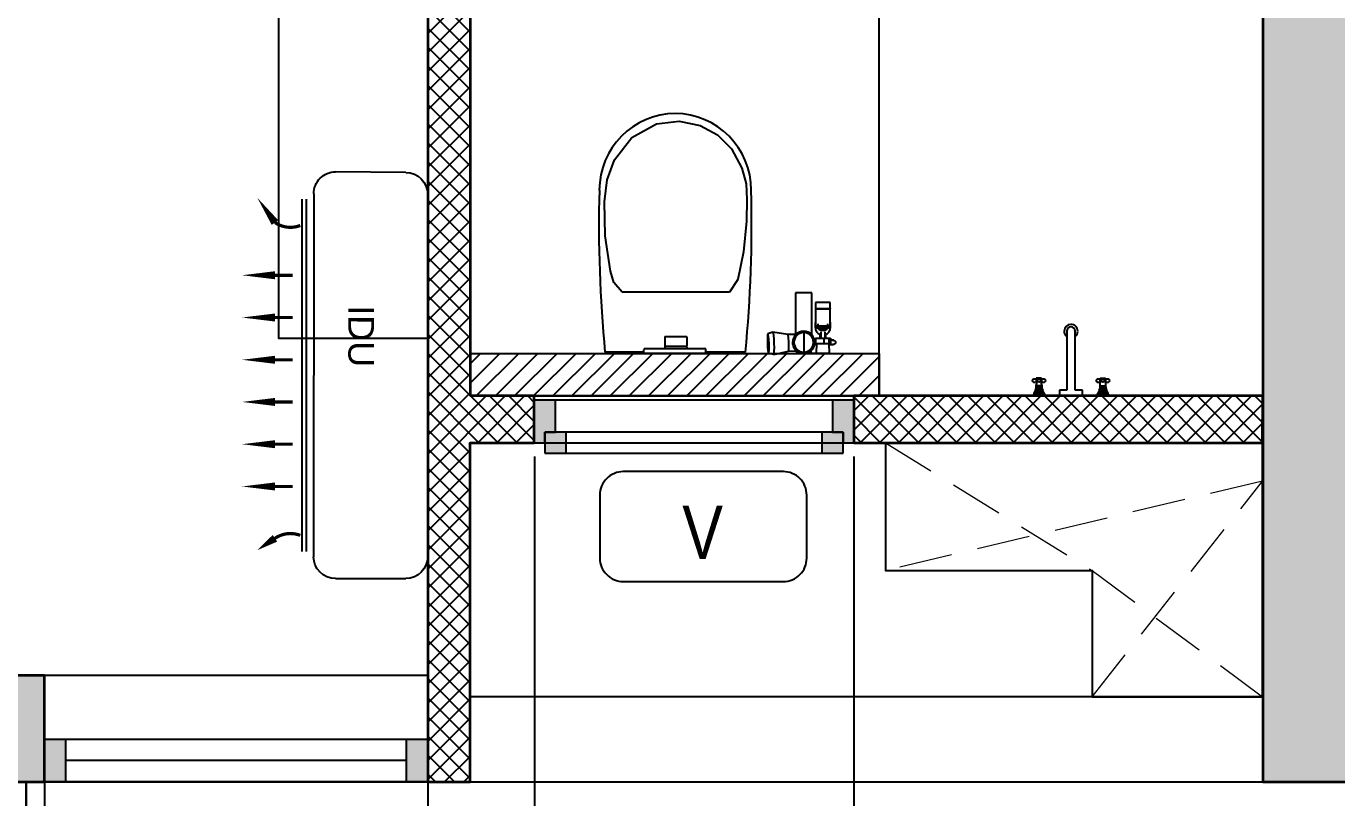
# Model space of a CAD drawing. Header units: millimetres. Extents: x 94643 to 134206, y 115494 to 180803.
# Drawn here: x 120010 to 123086, y 144501 to 146311 of the extents above; entities that cross this region are included whole.
import ezdxf
from ezdxf.enums import TextEntityAlignment as Align

# ---------------------------------------------------------------- set-up
doc = ezdxf.new("R2010")
doc.units = ezdxf.units.MM
doc.linetypes.add('( Hidden )', pattern=[0.375, 0.25, -0.125])
for name, color, linetype in [('A-AC', 252, 'Continuous'), ('A-Dimensions', 4, 'Continuous'), ('A-Elevation 10', 8, 'Continuous'), ('A-Furniture', 8, 'Continuous'), ('A-Hatch', 252, 'Continuous'), ('A-Ledge Wall', 8, 'Continuous'), ('A-Room Boundary', 44, 'Continuous'), ('A-Shaft Line', 253, 'Continuous'), ('A-Shaft Wall', 253, 'Continuous'), ('A-Shower', 253, 'Continuous'), ('A-Shower Glass', 253, 'Continuous'), ('A-Text Main', 44, 'Continuous'), ('A-Ventilator', 4, 'Continuous'), ('A-WC', 253, 'Continuous'), ('A-Window', 4, 'Continuous')]:
    doc.layers.add(name, color=color, linetype=linetype)
doc.layers.add('A-Wall', color=240, linetype='Continuous', lineweight=35)
doc.styles.add('2024-08-29_TOWER-A$0$simplex-0.8', font='simplex.shx', dxfattribs={"width": 0.8})
doc.styles.add('3BHK  WEST_UN-2$0$AMISH', font='arial.ttf')
doc.styles.add('ARIAL', font='ARIALN.TTF')
doc.styles.add('S', font='arial.ttf', dxfattribs={"height": 150})
doc.dimstyles.new('DIMSMALL', dxfattribs={"dimtxt": 150, "dimasz": 250, "dimexe": 100, "dimexo": 100, "dimgap": 25, "dimtad": 1, "dimdec": 0, "dimzin": 0, "dimdsep": 46, "dimtxsty": 'S', "dimcen": 0, "dimdle": 100, "dimclrd": 8, "dimclre": 8, "dimclrt": 256, "dimazin": 0, "dimtfac": 1, "dimtdec": 0, "dimtix": 1, "dimtmove": 0, "dimatfit": 3, "dimldrblk": '12_DatumFilled', "dimfxl": 1, "dimtolj": 1, "dimtzin": 0, "dimlwd": -1, "dimlwe": -1, "dimarcsym": 1})

# ---------------------------------------------------------------- blocks, each defined once
blk = doc.blocks.new('Core & corridor')
at = {"layer": 'A-Elevation 10'}
for points in [[(16744.6, 21614.5), (19394.6, 21614.5), (19394.6, 20994.6), (16744.6, 20994.6)], [(22644.6, 21614.5), (22644.6, 19624.8), (19394.6, 19624.8), (19394.6, 21614.5)]]:
    blk.add_lwpolyline(points, close=True, dxfattribs=at)
blk = doc.blocks.new('*D204')
at = {"layer": 'A-Dimensions', "color": 8, "transparency": 16777216}
for p, q in [((121202.9, 145301.8), (121202.9, 144141.9)), ((121952.9, 145301.8), (121952.9, 144141.9)), ((120952.9, 144241.9), (120702.9, 144241.9)), ((121952.9, 144241.9), (121202.9, 144241.9)), ((122202.9, 144241.9), (122452.9, 144241.9))]:
    blk.add_line(p, q, dxfattribs=at)
for points in [[(120952.9, 144283.6), (120952.9, 144200.3), (121202.9, 144241.9)], [(122202.9, 144283.6), (122202.9, 144200.3), (121952.9, 144241.9)]]:
    blk.add_solid(points, dxfattribs=at)
at = {"layer": 'Defpoints', "color": 0, "transparency": 16777216}
for p in [(121202.9, 145401.8), (121952.9, 145401.8), (121202.9, 144241.9)]:
    blk.add_point(p, dxfattribs=at)
at = {"layer": 'A-Dimensions', "lineweight": 30, "transparency": 16777216, "char_height": 150, "attachment_point": 5, "style": 'S'}
for s, insert in [('\\A1;750', (121577.9, 144343.5)), ('\\A1;[2\'-5 1/2"]', (121577.9, 144119.8))]:
    blk.add_mtext(s, dxfattribs=dict(at, insert=insert))
blk = doc.blocks.new('12_DatumFilled')
at = {"color": 8, "linetype": 'ByBlock'}
blk.add_solid([(0, 0.577), (-1, 0), (0, -0.577)], dxfattribs=at)
blk = doc.blocks.new('*D205')
at = {"layer": 'A-Dimensions', "color": 8, "transparency": 16777216}
for p, q in [((120052.9, 144636), (120052.9, 143885.2)), ((120952.9, 144636), (120952.9, 143885.2)), ((119802.9, 143985.2), (119552.9, 143985.2)), ((120952.9, 143985.2), (120052.9, 143985.2)), ((121202.9, 143985.2), (121452.9, 143985.2))]:
    blk.add_line(p, q, dxfattribs=at)
for points in [[(119802.9, 144026.9), (119802.9, 143943.6), (120052.9, 143985.2)], [(121202.9, 144026.9), (121202.9, 143943.6), (120952.9, 143985.2)]]:
    blk.add_solid(points, dxfattribs=at)
at = {"layer": 'Defpoints', "color": 0, "transparency": 16777216}
for p in [(120052.9, 144736), (120952.9, 144736), (120052.9, 143985.2)]:
    blk.add_point(p, dxfattribs=at)
at = {"layer": 'A-Dimensions', "lineweight": 30, "transparency": 16777216, "char_height": 150, "attachment_point": 5, "style": 'S'}
for s, insert in [('\\A1;900', (120502.9, 144086.8)), ('\\A1;[2\'-11 1/2"]', (120502.9, 143863.1))]:
    blk.add_mtext(s, dxfattribs=dict(at, insert=insert))
blk = doc.blocks.new('A$C7abcf875')
at = {"layer": 'A-Window', "linetype": 'Continuous'}
for points in [[(-900, -150), (-900, -250), (-850, -250), (-850, -150)], [(0, -250), (0, -150), (-50, -150), (-50, -250)]]:
    blk.add_hatch(color=256, dxfattribs=at).paths.add_polyline_path(points)
for p, q in [((0, 0), (-900, 0)), ((0, -150), (0, 0)), ((0, -150), (0, 0)), ((-900, -150), (-900, 0)), ((-900, -150), (-900, 0)), ((-900, -250), (-900, -150)), ((-900, -150), (-850, -150)), ((-900, -250), (-900, -150)), ((-900, -250), (-900, -150)), ((-850, -150), (-850, -250)), ((-850, -150), (-50, -150)), ((-50, -250), (-50, -150)), ((-50, -150), (0, -150)), ((0, -250), (0, -150)), ((0, -250), (0, -150)), ((0, -250), (0, -150)), ((-50, -200), (-850, -200)), ((0, -250), (-900, -250)), ((-850, -250), (-900, -250)), ((-50, -250), (-850, -250)), ((0, -250), (-50, -250))]:
    blk.add_line(p, q, dxfattribs=at)
blk = doc.blocks.new('A$Cfbc7273c')
at = {"layer": 'A-Shower'}
for p, q in [((-41.9, 68.8), (-41.9, 81.3)), ((-41.9, 81.3), (-27.4, 81.2)), ((-27.4, 68.8), (-41.9, 68.8)), ((-23.6, 68.6), (-23.6, 81.3)), ((-22.2, 81.5), (-22.2, 68.5)), ((-20.4, 68.3), (-20.4, 81.7)), ((-18, 82.2), (-18, 67.8)), ((-15.8, 67.3), (-15.8, 82.7)), ((-13.3, 66.5), (-13.3, 83.5)), ((-9.9, 65.2), (-9.9, 84.7)), ((-5.4, 63), (-5.4, 87)), ((0, 90.6), (0, 59.4)), ((0, -90.6), (0, 90.6)), ((-13.5, 10), (-152, 10)), ((-13.5, 26), (-13.5, 10)), ((0, 27), (-12.5, 27)), ((0, -27), (0, 27)), ((-152, -10), (-13.5, -10)), ((-13.5, -10), (-13.5, -26)), ((-12.5, -27), (0, -27)), ((0, -90.6), (0, -59.4)), ((-41.9, -68.8), (-41.9, -81.3)), ((-27.4, -68.8), (-41.9, -68.8)), ((-41.9, -81.3), (-27.4, -81.2)), ((-23.6, -68.6), (-23.6, -81.3)), ((-22.2, -81.5), (-22.2, -68.5)), ((-20.4, -68.3), (-20.4, -81.7)), ((-18, -82.2), (-18, -67.8)), ((-15.8, -67.3), (-15.8, -82.7)), ((-13.3, -66.5), (-13.3, -83.5)), ((-9.9, -65.2), (-9.9, -84.7)), ((-5.4, -63), (-5.4, -87))]:
    blk.add_line(p, q, dxfattribs=at)
for centre, radius in [((-36, 85.7), 4.41), ((-36, 64.3), 4.41), ((-36, 74.8), 3.69), ((-36, -64.3), 4.41), ((-36, -85.7), 4.41), ((-36, -74.8), 3.69)]:
    blk.add_circle(centre, radius, dxfattribs=at)
for centre, radius, start, end in [((-27.2, 125.4), 44.2, 269.7849, 308.0362), ((-27.4, 24.1), 44.7, 52.1791, 90), ((-152, 0), 16, 90, 180.0001), ((-152, 0), 16, 180.0001, 270), ((-152, 0), 10, 90, 270), ((-152, 0), 16, 38.6822, 90), ((-12.5, 26), 0.999, 89.9998, 180.1995), ((-152, 0), 16, 270, 321.3178), ((-12.5, -26), 1, 180, 269.8008), ((-27.4, -24.1), 44.7, 270, 307.8209), ((-27.2, -125.4), 44.2, 51.9638, 90.2151)]:
    blk.add_arc(centre, radius, start, end, dxfattribs=at)
blk = doc.blocks.new('3BHK  WEST_UN-2$0$fgdskokjmfv')
at = {"layer": 'A-WC', "linetype": 'Continuous'}
for p, q in [((15769217.5, 1072187.3), (15769217.6, 1072187.5)), ((15769217.6, 1072187.7), (15769217.7, 1072187.9)), ((15769217.6, 1072187.5), (15769217.6, 1072187.7)), ((15769217.7, 1072187.9), (15769217.8, 1072188.1)), ((15769217.8, 1072188.3), (15769217.9, 1072188.5)), ((15769217.8, 1072188.1), (15769217.8, 1072188.3)), ((15769217.9, 1072188.5), (15769218, 1072188.7)), ((15769218, 1072188.7), (15769218.1, 1072188.8)), ((15769218.1, 1072188.8), (15769218.2, 1072189)), ((15769218.2, 1072189), (15769218.3, 1072189.2)), ((15769218.3, 1072189.2), (15769218.4, 1072189.3)), ((15769218.4, 1072189.3), (15769218.5, 1072189.5)), ((15769218.5, 1072189.5), (15769218.7, 1072189.6)), ((15769218.7, 1072189.6), (15769218.8, 1072189.8)), ((15769218.8, 1072189.8), (15769218.9, 1072189.9)), ((15769218.9, 1072189.9), (15769219.1, 1072190.1)), ((15769219.1, 1072190.1), (15769219.2, 1072190.2)), ((15769219.2, 1072190.2), (15769219.4, 1072190.3)), ((15769219.4, 1072190.3), (15769219.6, 1072190.4)), ((15769219.6, 1072190.4), (15769219.7, 1072190.6)), ((15769219.7, 1072190.6), (15769219.9, 1072190.7)), ((15769219.9, 1072190.7), (15769220.1, 1072190.8)), ((15769220.1, 1072190.8), (15769220.3, 1072190.8)), ((15769220.3, 1072190.8), (15769220.4, 1072190.9)), ((15769220.4, 1072190.9), (15769220.6, 1072191)), ((15769220.6, 1072191), (15769220.8, 1072191.1)), ((15769220.8, 1072191.1), (15769221, 1072191.1)), ((15769221, 1072191.1), (15769221.2, 1072191.2)), ((15769221.2, 1072191.2), (15769221.4, 1072191.2)), ((15769221.4, 1072191.2), (15769221.6, 1072191.3)), ((15769221.6, 1072191.3), (15769221.8, 1072191.3)), ((15769221.8, 1072191.3), (15769222, 1072191.3)), ((15769222, 1072191.3), (15769222.2, 1072191.3)), ((15769222.2, 1072191.3), (15769222.4, 1072191.3)), ((15769222.4, 1072191.3), (15769222.4, 1072191.3)), ((15769222.5, 1072191.3), (15769222.4, 1072191.3)), ((15769222.4, 1072191.3), (15769222.4, 1072191.3)), ((15769222.4, 1072191.3), (15769222.5, 1072191.3)), ((15769222.6, 1072191.3), (15769222.5, 1072191.3)), ((15769222.5, 1072191.3), (15769222.5, 1072191.3)), ((15769222.5, 1072191.3), (15769222.7, 1072191.3)), ((15769222.8, 1072191.3), (15769222.6, 1072191.3)), ((15769222.7, 1072191.3), (15769222.9, 1072191.3)), ((15769232.1, 1072191.3), (15769222.8, 1072191.3)), ((15769222.9, 1072191.3), (15769223.1, 1072191.3)), ((15769223.1, 1072191.3), (15769223.4, 1072191.3)), ((15769223.4, 1072191.3), (15769223.8, 1072191.3)), ((15769223.8, 1072191.3), (15769224.2, 1072191.3)), ((15769224.2, 1072191.3), (15769224.7, 1072191.3)), ((15769228.6, 1072190), (15769228.8, 1072176)), ((15769228.7, 1072190), (15769232.9, 1072190)), ((15769231.8, 1072211.9), (15769232.1, 1072190)), ((15769309.2, 1072211.9), (15769231.8, 1072211.9)), ((15769232.9, 1072190), (15769239.6, 1072190)), ((15769233.1, 1072183), (15769232.9, 1072190)), ((15769239.6, 1072190), (15769243.9, 1072190)), ((15769243.9, 1072190), (15769247.1, 1072190)), ((15769243.9, 1072190), (15769243.9, 1072183)), ((15769247.1, 1072190), (15769264.5, 1072190)), ((15769262.2, 1072190), (15769262.5, 1072211.9)), ((15769262.2, 1072191.3), (15769262.5, 1072191.3)), ((15769262.5, 1072191.3), (15769263.8, 1072191.3)), ((15769263.8, 1072191.3), (15769265.2, 1072191.3)), ((15769264.4, 1072183), (15769264.5, 1072190)), ((15769265.2, 1072191.3), (15769266.5, 1072191.3)), ((15769274.3, 1072211.9), (15769274.3, 1072210.2)), ((15769274.3, 1072210.2), (15769274.3, 1072208.5)), ((15769274.3, 1072208.5), (15769274.3, 1072206.8)), ((15769274.3, 1072206.8), (15769274.3, 1072205.4)), ((15769292.1, 1072163.3), (15769292.1, 1072209.4)), ((15769309.2, 1072211.4), (15769309.2, 1072211.9)), ((15769309.2, 1072209.7), (15769309.2, 1072211.4)), ((15769309.2, 1072208), (15769309.2, 1072209.7)), ((15769309.2, 1072206.4), (15769309.2, 1072208)), ((15769309.2, 1072206), (15769309.2, 1072206.4)), ((15769328, 1072207), (15769309.9, 1072206.4)), ((15769362.5, 1072214.8), (15769328, 1072207)), ((15769362.5, 1072214.8), (15769374.5, 1072212)), ((15769428.5, 1072209.1), (15769522.1, 1072209.1)), ((15769667.1, 1072211.9), (15769522.1, 1072211.9)), ((15769522.1, 1072211.9), (15769522.1, 1072203.9)), ((15769664.1, 1072200.9), (15769525.1, 1072200.9)), ((15769618.4, 1072200.9), (15769565.9, 1072200.9)), ((15769565.9, 1072200.9), (15769565.9, 1072197.6)), ((15769618.4, 1072194.8), (15769565.9, 1072194.8)), ((15769565.9, 1072194.8), (15769565.9, 1072174.4)), ((15769567.4, 1072196.1), (15769616.9, 1072196.1)), ((15769618.4, 1072197.6), (15769618.4, 1072200.9)), ((15769618.4, 1072174.4), (15769618.4, 1072194.8)), ((15769667.1, 1072211.9), (15769667.1, 1072203.9)), ((15769667.1, 1072209.1), (15769758.5, 1072209.1)), ((15769217.4, 1072186.7), (15769217.5, 1072186.9)), ((15769217.4, 1072186.5), (15769217.4, 1072186.7)), ((15769217.4, 1072186.3), (15769217.4, 1072186.5)), ((15769217.4, 1072186.1), (15769217.4, 1072186.3)), ((15769217.4, 1072186.3), (15769217.4, 1072186.3)), ((15769217.5, 1072185.9), (15769217.4, 1072186.1)), ((15769217.5, 1072187.1), (15769217.5, 1072187.3)), ((15769217.5, 1072186.9), (15769217.5, 1072187.1)), ((15769217.5, 1072185.7), (15769217.5, 1072185.9)), ((15769217.5, 1072185.5), (15769217.5, 1072185.7)), ((15769217.5, 1072185.3), (15769217.5, 1072185.5)), ((15769217.6, 1072185.1), (15769217.5, 1072185.3)), ((15769217.6, 1072184.9), (15769217.6, 1072185.1)), ((15769217.7, 1072184.7), (15769217.6, 1072184.9)), ((15769217.8, 1072184.5), (15769217.7, 1072184.7)), ((15769217.8, 1072184.3), (15769217.8, 1072184.5)), ((15769217.9, 1072184.2), (15769217.8, 1072184.3)), ((15769218, 1072184), (15769217.9, 1072184.2)), ((15769218.1, 1072183.8), (15769218, 1072184)), ((15769218.2, 1072183.6), (15769218.1, 1072183.8)), ((15769218.3, 1072183.5), (15769218.2, 1072183.6)), ((15769218.5, 1072183.3), (15769218.3, 1072183.5)), ((15769218.6, 1072183.2), (15769218.5, 1072183.3)), ((15769218.7, 1072183), (15769218.6, 1072183.2)), ((15769218.8, 1072182.9), (15769218.7, 1072183)), ((15769219, 1072182.7), (15769218.8, 1072182.9)), ((15769219.1, 1072182.6), (15769219, 1072182.7)), ((15769219.3, 1072182.5), (15769219.1, 1072182.6)), ((15769219.4, 1072182.3), (15769219.3, 1072182.5)), ((15769219.6, 1072182.2), (15769219.4, 1072182.3)), ((15769219.8, 1072182.1), (15769219.6, 1072182.2)), ((15769219.9, 1072182), (15769219.8, 1072182.1)), ((15769220.1, 1072181.9), (15769219.9, 1072182)), ((15769220.3, 1072181.8), (15769220.1, 1072181.9)), ((15769220.5, 1072181.7), (15769220.3, 1072181.8)), ((15769220.7, 1072181.7), (15769220.5, 1072181.7)), ((15769220.9, 1072181.6), (15769220.7, 1072181.7)), ((15769221, 1072181.5), (15769220.9, 1072181.6)), ((15769221.2, 1072181.5), (15769221, 1072181.5)), ((15769221.4, 1072181.4), (15769221.2, 1072181.5)), ((15769221.6, 1072181.4), (15769221.4, 1072181.4)), ((15769221.8, 1072181.4), (15769221.6, 1072181.4)), ((15769222, 1072181.4), (15769221.8, 1072181.4)), ((15769222.2, 1072181.3), (15769222, 1072181.4)), ((15769222.4, 1072181.3), (15769222.2, 1072181.3)), ((15769222.5, 1072181.3), (15769222.4, 1072181.3)), ((15769222.4, 1072181.3), (15769222.4, 1072181.3)), ((15769222.4, 1072181.3), (15769222.5, 1072181.3)), ((15769222.6, 1072181.3), (15769222.5, 1072181.3)), ((15769222.5, 1072181.3), (15769222.5, 1072181.3)), ((15769222.5, 1072181.3), (15769222.7, 1072181.3)), ((15769222.8, 1072181.3), (15769222.6, 1072181.3)), ((15769222.7, 1072181.3), (15769222.8, 1072181.3)), ((15769222.8, 1072181.3), (15769228.8, 1072181.3)), ((15769223, 1072181.3), (15769222.8, 1072181.3)), ((15769223.3, 1072181.3), (15769223, 1072181.3)), ((15769223.6, 1072181.3), (15769223.3, 1072181.3)), ((15769224, 1072181.3), (15769223.6, 1072181.3)), ((15769224.4, 1072181.3), (15769224, 1072181.3)), ((15769224.9, 1072181.3), (15769224.4, 1072181.3)), ((15769233.2, 1072176), (15769228.9, 1072176)), ((15769233.2, 1072176), (15769233.1, 1072183)), ((15769239.6, 1072176), (15769233.2, 1072176)), ((15769243.8, 1072176), (15769239.6, 1072176)), ((15769240, 1072176), (15769240, 1072167.3)), ((15769242, 1072176), (15769242, 1072161.6)), ((15769243.9, 1072183), (15769243.8, 1072176)), ((15769247.1, 1072176), (15769243.8, 1072176)), ((15769264.4, 1072176), (15769247.1, 1072176)), ((15769252.2, 1072161.6), (15769252.2, 1072176)), ((15769254.3, 1072167.3), (15769254.3, 1072176)), ((15769264.4, 1072176), (15769264.4, 1072183)), ((15769265.9, 1072181.3), (15769264.5, 1072181.3)), ((15769266.6, 1072181.3), (15769265.9, 1072181.3)), ((15769273.1, 1072167.7), (15769273.1, 1072069.7)), ((15769311.1, 1072167.5), (15769329.3, 1072168.1)), ((15769311.2, 1072069.7), (15769311.2, 1072167.7)), ((15769329.3, 1072168.1), (15769364.2, 1072162.5)), ((15769364.3, 1072162.5), (15769376.1, 1072166)), ((15769567.3, 1072172.9), (15769616.9, 1072172.9)), ((15769229.4, 1072152.1), (15769229.4, 1072141.2)), ((15769229.6, 1072148.4), (15769264.6, 1072148.4)), ((15769229.6, 1072148.4), (15769229.6, 1072107.6)), ((15769235.2, 1072152.4), (15769235.2, 1072142.5)), ((15769240, 1072155.2), (15769240, 1072152.4)), ((15769254.3, 1072152.4), (15769254.3, 1072155.2)), ((15769259, 1072142.5), (15769259, 1072152.4)), ((15769264.6, 1072107.6), (15769264.6, 1072148.4)), ((15769264.9, 1072141.2), (15769264.9, 1072152.1)), ((15769229.6, 1072107.6), (15769264.6, 1072107.6)), ((15769229.6, 1072107.1), (15769229.6, 1072107.6)), ((15769264.6, 1072107.6), (15769229.6, 1072107.6)), ((15769264.6, 1072107.1), (15769229.6, 1072107.1)), ((15769229.6, 1072107.1), (15769229.6, 1072093)), ((15769264.6, 1072107.1), (15769264.6, 1072107.6)), ((15769264.6, 1072093), (15769264.6, 1072107.1)), ((15769229.6, 1072093), (15769264.6, 1072093)), ((15769273.1, 1072069.7), (15769311.2, 1072069.7)), ((15769466.3, 1072068.4), (15769718.4, 1072068.4))]:
    blk.add_line(p, q, dxfattribs=at)
at = {"layer": 'A-WC', "linetype": 'Continuous', "flags": 128}
blk.add_lwpolyline([(15769718.4, 1072068.4), (15769737.6, 1072045.5), (15769745.9, 1072018.8), (15769758.3, 1071936), (15769759.7, 1071856.1), (15769753.6, 1071804.7), (15769735.8, 1071758), (15769695.5, 1071705.9), (15769637.7, 1071673.8), (15769584.5, 1071667.4), (15769535.5, 1071677.4), (15769494.7, 1071699.3), (15769461.6, 1071732.3), (15769437.5, 1071777.7), (15769427.2, 1071814.6), (15769425.9, 1071851.1), (15769426.5, 1071902.1), (15769433.3, 1071973.6), (15769447, 1072039.1), (15769466.3, 1072068.4)], dxfattribs=at)
at = {"layer": 'A-WC', "linetype": 'Continuous'}
for centre, radius, start, end in [((15769292.1, 1072186.3), 26.2, 100.2496, 180), ((15769292.1, 1072186.3), 23, 0, 180), ((15769292.1, 1072186.3), 26.2, 0, 132.8693), ((15772559.7, 1071909.6), 3145.4, 174.5369, 181.4631), ((15769525.1, 1072203.9), 3, 180, 270), ((15769567.4, 1072197.6), 1.5, 180, 270), ((15769616.9, 1072197.6), 1.5, 270, 0), ((15769664.1, 1072203.9), 3, 270, 0), ((15766627.4, 1071909.6), 3145.4, 358.5369, 5.4631), ((15769292.1, 1072186.3), 26.2, 180, 0), ((15769292.1, 1072186.3), 23, 180, 0), ((15769292.1, 1072189.5), 28.9, 228.7983, 242.5322), ((15769292.1, 1072189.5), 28.9, 297.4678, 311.2017), ((15769567.3, 1072174.4), 1.46, 180, 270), ((15769616.9, 1072174.4), 1.46, 270, 0), ((15769595.6, 1071829.3), 180.3, 180, 269.3484), ((15769591.5, 1071829.3), 180.3, 270.6516, 0)]:
    blk.add_arc(centre, radius, start, end, dxfattribs=at)
for centre, major_axis, ratio, start_param, end_param in [((15769310.5, 1072186.9), (-0.6, 19.4), 0.087894, 6.275362, 6.466185), ((15769328.7, 1072187.5), (-0.6, 19.4), 0.087894, 6.275362, 9.416955), ((15769363.4, 1072188.7), (-0.8, 26.2), 0.087894, 0.017046, 3.133769), ((15769375.3, 1072189), (-0.7, 23), 0.087894, 0.026053, 3.133769), ((15769375.3, 1072189), (-0.7, 23), 0.087894, 3.165124, 6.230506), ((15769247.1, 1072152.1), (17.8, 0), 0.939693, 1.86017, 3.254011), ((15769247.1, 1072141.2), (17.8, 0), 0.939693, 0.452611, 2.688981), ((15769247.1, 1072152.1), (17.8, 0), 0.939693, 6.170767, 7.561634), ((15769310.5, 1072186.9), (-0.6, 19.4), 0.087894, 2.98627, 3.106469), ((15769247.1, 1072141.2), (17.8, 0), 0.939693, 2.995055, 3.28771), ((15769247.1, 1072141.2), (13.4, 0), 0.939693, 1.839841, 2.521963), ((15769247.1, 1072142.5), (11.9, 0), 0.939693, 1.570796, 2.584055), ((15769247.1, 1072142.5), (11.9, 0), 0.939693, 1.570796, 2.584055), ((15769247.1, 1072141), (11.9, 0), 0.939693, 1.570796, 2.410164), ((15769247.1, 1072141.2), (13.4, 0), 0.939693, 1.634555, 1.767445), ((15769247.1, 1072142.5), (11.9, 0), 0.939693, 0.557537, 1.570796), ((15769247.1, 1072142.5), (11.9, 0), 0.939693, 0.557537, 1.570796), ((15769247.1, 1072141), (11.9, 0), 0.939693, 0.731428, 1.570796), ((15769247.1, 1072141.2), (13.4, 0), 0.939693, 1.374148, 1.507037), ((15769247.1, 1072141.2), (13.4, 0), 0.939693, 0.61963, 1.312246), ((15769247.1, 1072141.2), (17.8, 0), 0.939693, 6.137068, 6.429723)]:
    blk.add_ellipse(centre, major_axis=major_axis, ratio=ratio, start_param=start_param, end_param=end_param, dxfattribs=at)
blk = doc.blocks.new('3BHK  WEST_UN-2$0$WALL MOUNTED SPLIT AC')
at = {"layer": 'A-AC'}
for p, q in [((18067.15, -8077.46), (18073.71, -8077.46)), ((18065.12, -8113.34), (18065.11, -8079.5)), ((18075.75, -8079.5), (18075.75, -8113.29)), ((18064.01, -8112.84, 0), (18064, -8079.99, 0)), ((18064.41, -8112.84, 0), (18064.41, -8079.99, 0)), ((18073.72, -8115.33), (18067.16, -8115.38))]:
    blk.add_line(p, q, dxfattribs=at)
at = {"layer": 'A-AC', "elevation": 0}
for points in [[(18059.86, -8080.11, 0, 0.75, 0), (18061.51, -8081.22, 0.75, 0.75, 0)], [(18058.43, -8086.05, 0, 0.75, 0), (18061.52, -8086.05, 0.75, 0.75, 0)], [(18058.44, -8089.99, 0, 0.75, 0), (18061.52, -8089.99, 0.75, 0.75, 0)], [(18058.44, -8093.93, 0, 0.75, 0), (18061.52, -8093.93, 0.75, 0.75, 0)], [(18058.44, -8097.86, 0, 0.75, 0), (18061.52, -8097.86, 0.75, 0.75, 0)], [(18058.44, -8101.8, 0, 0.75, 0), (18061.52, -8101.8, 0.75, 0.75, 0)], [(18058.44, -8105.74, 0, 0.75, 0), (18061.52, -8105.74, 0.75, 0.75, 0)], [(18059.87, -8112.95, 0, 0.75, 0), (18061.51, -8110.65, 0.75, 0.75, 0)]]:
    blk.add_lwpolyline(points, format="xyseb", dxfattribs=at)
at = {"layer": 'A-AC', "const_width": 0.3, "elevation": 0}
for points in [[(18061.51, -8081.22, 0.246742), (18063.87, -8081.49, -4.761831)], [(18061.51, -8110.65, -0.246742), (18063.87, -8110.38, 4.761831)]]:
    blk.add_lwpolyline(points, format="xyb", dxfattribs=at)
for points in [[(18061.52, -8086.05), (18063.17, -8086.05)], [(18061.52, -8089.99), (18063.17, -8089.99)], [(18061.52, -8093.93), (18063.17, -8093.93)], [(18061.52, -8097.86), (18063.17, -8097.86)], [(18061.52, -8101.8), (18063.17, -8101.8)], [(18061.52, -8105.74), (18063.17, -8105.74)]]:
    blk.add_lwpolyline(points, dxfattribs=at)
at = {"layer": 'A-AC'}
for centre, start, end in [((18067.15, -8079.5), 90.0082, 180.0082), ((18073.71, -8079.5), 0.0078, 90.0078), ((18067.16, -8113.34), 180.0082, 270.0082), ((18073.71, -8113.29), 270.0078, 0.0078)]:
    blk.add_arc(centre, 2.04, start, end, dxfattribs=at)
at = {"layer": 'A-AC', "style": '3BHK  WEST_UN-2$0$AMISH'}
blk.add_attdef('IDU', text='', height=2.4, rotation=90.0082, dxfattribs=at).set_placement((18070, -8096.33, 0), align=Align.MIDDLE_CENTER)
blk = doc.blocks.new('A$Ce849eab0')
at = {"layer": 'A-Ventilator', "linetype": 'Continuous'}
for points in [[(0, 0), (25, 0), (25, 25), (50, 25), (50, 100), (0, 100)], [(750, 100), (700, 100), (700, 25), (725, 25), (725, 0), (750, 0)], [(25, -25), (75, -25), (75, 25), (25, 25)], [(725, 25), (675, 25), (675, -25), (725, -25)]]:
    blk.add_hatch(color=256, dxfattribs=at).paths.add_polyline_path(points)
for p, q in [((0, 100), (0, 109.7)), ((0, 109.7), (750, 109.7)), ((0, 100), (0, 109.7)), ((0, 0), (0, 100)), ((50, 100), (0, 100)), ((0, 0), (0, 100)), ((0, 0), (0, 100)), ((50, 25), (50, 100)), ((700, 100), (50, 100)), ((750, 100), (700, 100)), ((700, 100), (700, 25)), ((750, 100), (750, 109.7)), ((750, 100), (750, 109.7)), ((750, 0), (750, 100)), ((750, 0), (750, 100)), ((750, 0), (750, 100)), ((0, 0), (750, 0)), ((0, 0), (25, 0)), ((25, 0), (25, 25)), ((25, 25), (50, 25)), ((75, 25), (25, 25)), ((25, 25), (25, -25)), ((75, -25), (75, 25)), ((675, 25), (75, 25)), ((75, 0), (675, 0)), ((725, 25), (675, 25)), ((675, 25), (675, -25)), ((700, 25), (725, 25)), ((725, 25), (725, 0)), ((725, -25), (725, 25)), ((725, 0), (750, 0)), ((25, -25), (75, -25)), ((75, -25), (675, -25)), ((75, -25), (675, -25)), ((675, -25), (725, -25))]:
    blk.add_line(p, q, dxfattribs=at)
blk = doc.blocks.new('2024-08-29_TOWER-A$0$WNTG')
at = {"layer": 'A-Text Main'}
blk.add_lwpolyline([(-187.8, 246.2), (187.8, 246.2, -0.414214), (242.8, 191.2), (242.8, 43.3, -0.414214), (187.8, -11.7), (-187.8, -11.7, -0.414214), (-242.8, 43.3), (-242.8, 191.2, -0.414214)], format="xyb", close=True, dxfattribs=at)
at = {"layer": 'A-Text Main', "style": '2024-08-29_TOWER-A$0$simplex-0.8', "width": 0.8}
blk.add_attdef('WNTG', text='', height=150, dxfattribs=at).set_placement((-1.6, 43), align=Align.CENTER)
blk = doc.blocks.new('Unit-3')
at = {"layer": 'A-Hatch', "linetype": 'Continuous'}
h = blk.add_hatch(color=256, dxfattribs=at)
h.dxf.hatch_style = 1
h.paths.add_polyline_path([(-11365, 8342.9), (-11365, 12449.9), (-8415, 12449.9), (-8415, 12199.9), (-11115, 12199.9), (-11115, 8542.8), (-7615.5, 8542.8), (-7615.5, 8342.8)])
h.paths.add_polyline_path([(-5855, 8342.8), (-5855, 12449.9), (-6685.1, 12449.9), (-6685.1, 12199.9), (-6055, 12199.9), (-6055, 8342.8)])
h.paths.add_polyline_path([(-4445, 12199.9), (-701.6, 12199.9), (-701.6, 12449.9), (-4445, 12449.9)])
h.paths.add_polyline_path([(-3194.8, 8343.3), (0, 8343.3), (0, 9550.2), (-250, 9550.2), (-250, 8593.4), (-3194.8, 8593.4)])
h.paths.add_polyline_path([(-11115, 7142.9), (-11365, 7142.9), (-11365, 0), (-8023, 0), (-8023, 250), (-11115.4, 250), (-11115.4, 4191), (-6163.4, 4191), (-6163.4, 4391), (-11115, 4391)])
h = blk.add_hatch(dxfattribs=at)
h.set_pattern_fill('ANSI37', color=256, scale=10)
h.set_pattern_definition([(45, (-11365.02, 12449.9), (-22.45064, 22.45064), []), (135, (-11365.02, 12449.9), (-22.45064, -22.45064), [])])
h.paths.add_polyline_path([(-7435.1, 12199.9), (-7435.1, 12449.9), (-7715, 12449.9), (-7715, 12199.9), (-7715, 11516.9), (-7615.5, 11517.4), (-7615.5, 12200.4)])
h.paths.add_polyline_path([(-7615.5, 10666.9), (-7715, 10666.9), (-7715, 9542.8), (-7615.5, 9542.8), (-7615.5, 9606.9), (-6055, 9606.9), (-6055, 9707.5), (-7615.5, 9707.5)])
h.paths.add_polyline_path([(-5855, 8842.8), (-4294.8, 8842.8), (-4294.8, 8342.8), (-4194.8, 8342.8), (-4194.8, 9902.8), (-4294.8, 9902.8), (-4294.8, 8943.4), (-5855, 8943.4)])
h.paths.add_polyline_path([(-4295.3, 12199.9), (-4295.3, 11638.6), (-4445.3, 11638.6), (-4445, 11438), (-4294.8, 11438), (-4295, 10752.8), (-4195, 10752.8), (-4194.8, 12199.9)])
h.paths.add_polyline_path([(-5855.5, 11438), (-5195, 11438), (-5195.2, 11638.6), (-5855.5, 11638.6)])
h.paths.add_polyline_path([(-1888.8, 8342.3), (-1888.8, 7892.9), (-1788.8, 7892.9), (-1788.8, 8342.3)])
h.paths.add_polyline_path([(-2888.2, 8343.3), (-2888.2, 7892.9), (-2638.2, 7892.9), (-2638.2, 8343.3)])
h.paths.add_polyline_path([(-2888.2, 4441), (-2888.2, 4892.9), (-2638.4, 4892.9), (-2638.4, 4441)])
h.paths.add_polyline_path([(-1724.4, 4191), (-1724.7, 3590.1), (-1825.2, 3590.1), (-1824.9, 4191)])
h.paths.add_polyline_path([(-1024.4, 4191), (-1024.4, 3691), (-1124.4, 3691), (-1124.4, 4191)])
h.paths.add_polyline_path([(-1724.4, 250), (-1724.4, 2590.1), (-1824.9, 2590.1), (-1824.9, 250)])
h.paths.add_polyline_path([(-5163.4, 3191), (-6173, 3191), (-6173, 3091.6), (-5163.4, 3091.6)])
h.paths.add_polyline_path([(-7123, 3191), (-7123, 0), (-7023.5, 0), (-7023.5, 796.1), (-6873.3, 796.1), (-6873, 905.7), (-7023, 905.7), (-7023, 3191)])
h.paths.add_polyline_path([(-5163.4, 905.7), (-6123, 905.7), (-6123.1, 796), (-5163.5, 796)])
h = blk.add_hatch(color=256, dxfattribs=at)
h.dxf.hatch_style = 1
h.paths.add_polyline_path([(-5163.4, 0), (-3935, 0), (-3935, 250), (-4963.4, 250), (-4963.4, 4191), (-4963.4, 4391), (-5163.4, 4391)])
h.paths.add_polyline_path([(-2935, 250), (-2935, 0), (0, 0), (0, 250)])
h.paths.add_polyline_path([(0, 4191), (-2637.6, 4191), (-3582.4, 4191), (-3582.4, 4391), (-2888.2, 4391), (-2888.2, 4441), (0, 4441)])
at = {"layer": 'A-Ledge Wall'}
h = blk.add_hatch(dxfattribs=at)
h.set_pattern_fill('ANSI31', color=256, scale=10)
h.set_pattern_definition([(45, (18040.114, -168214.832), (-22.4506403, 22.4506403), [])])
h.paths.add_polyline_path([(-7023, 1005.7), (-6063.4, 1005.7), (-6063.4, 905.7), (-7023, 905.7)])
at = {"layer": 'A-Furniture', "linetype": 'Continuous'}
blk.add_lwpolyline([(-7123, 2840.9), (-7123, 1040.9), (-7473, 1040.9), (-7472.6, 2840.9)], close=True, dxfattribs=at)
at = {"layer": 'A-Ledge Wall'}
blk.add_lwpolyline([(-7023, 1005.7), (-6063.4, 1005.7), (-6063.4, 905.7), (-7023, 905.7)], close=True, dxfattribs=at)
at = {"layer": 'A-Room Boundary', "linetype": 'Continuous'}
blk.add_lwpolyline([(-11115.4, 4191), (-7123, 4191), (-7123, 250), (-11115.4, 250)], close=True, dxfattribs=at)
at = {"layer": 'A-Shaft Line', "linetype": '( Hidden )', "lineweight": 0, "ltscale": 500}
for points in [[(-6048.6, 795.9), (-5563.9, 495.9), (-5164, 200)], [(-5563.9, 200), (-5163.9, 705.7), (-6048.5, 495.9)]]:
    blk.add_lwpolyline(points, dxfattribs=at)
at = {"layer": 'A-Shaft Wall', "linetype": 'Continuous'}
for points in [[(-6048.5, 795.9), (-6048.5, 495.9), (-5563.9, 495.9), (-5563.9, 200), (-5164, 200), (-5163.9, 796.1)], [(-7023.5, 0), (-5163.4, 0), (-5163.4, 200), (-7023.5, 200)]]:
    blk.add_lwpolyline(points, close=True, dxfattribs=at)
at = {"layer": 'A-Shower Glass'}
blk.add_lwpolyline([(-6063.4, 905.7), (-6063.4, 2157.9)], dxfattribs=at)
at = {"layer": 'A-Text Main'}
blk.add_lwpolyline([(-5163.4, 3091.6), (-7023, 3091.6), (-7023, 905.7), (-5163.4, 905.7)], close=True, dxfattribs=at)
at = {"layer": 'A-Wall'}
blk.add_lwpolyline([(-11115, 7142.9), (-11365, 7142.9), (-11365, 0), (-8023, 0), (-8023, 250), (-11115.4, 250), (-11115.4, 4191), (-6163.4, 4191), (-6163.4, 4391), (-11115, 4391), (-11115, 7142.9)], dxfattribs=at)
for points in [[(-5163.4, 0), (-3935, 0), (-3935, 250), (-4963.4, 250), (-4963.4, 4191), (-4963.4, 4191), (-4963.4, 4391), (-5163.4, 4391)], [(-7123, 3191), (-7123, 0), (-7023.5, 0), (-7023.5, 796.1), (-6873.3, 796.1), (-6873, 905.7), (-7023, 905.7), (-7023, 3191)], [(-5163.4, 905.7), (-6123, 905.7), (-6123.1, 796), (-5163.5, 796)]]:
    blk.add_lwpolyline(points, close=True, dxfattribs=at)
at = {"layer": 'A-AC', "color": 2}
ref = blk.add_blockref('3BHK  WEST_UN-2$0$WALL MOUNTED SPLIT AC', (-462129.9, -202850.5), dxfattribs=dict(at, xscale=-25.17221723757713, yscale=25.17221723757713, zscale=25.17221723757713, rotation=180))
ref.add_attrib('IDU', 'IDU', dxfattribs={"layer": 'A-Furniture', "height": 60.41, "rotation": 269.9918, "style": '3BHK  WEST_UN-2$0$AMISH'}).set_placement((-7279.3, 1046, 0), align=Align.MIDDLE_CENTER)
at = {"layer": 'A-Shower', "linetype": 'Continuous', "rotation": 270}
blk.add_blockref('A$Cfbc7273c', (-5613.4, 905.7), dxfattribs=at)
at = {"layer": 'A-Text Main'}
ref = blk.add_blockref('2024-08-29_TOWER-A$0$WNTG', (-6476.3, 716.5), dxfattribs=dict(at, xscale=-1, rotation=180))
ref.add_attrib('WNTG', 'V', dxfattribs={"height": 125, "style": 'ARIAL'}).set_placement((-6477.9, 523.1), align=Align.CENTER)
at = {"layer": 'A-Ventilator', "linetype": 'Continuous'}
blk.add_blockref('A$Ce849eab0', (-6873, 796.1), dxfattribs=at)
at = {"layer": 'A-WC', "ltscale": 600, "rotation": 180}
blk.add_blockref('3BHK  WEST_UN-2$0$fgdskokjmfv', (15763051.4, 1073217.7), dxfattribs=at)
at = {"layer": 'A-Window'}
blk.add_blockref('A$C7abcf875', (-7123, 250), dxfattribs=at)

msp = doc.modelspace()

# ---------------------------------------------------------------- block references
at = {"linetype": 'Continuous'}
msp.add_blockref('Core & corridor', (100615.6, 122923.7), dxfattribs=at)

# ---------------------------------------------------------------- dimensions: what is measured, and where the dimension line sits
at = {"layer": 'A-Dimensions', "lineweight": 30}
for base, p1, p2, picture, middle in [((121202.9, 144241.9), (121952.9, 145401.8), (121202.9, 145401.8), '*D204', (121577.9, 144241.9)), ((120052.9, 143985.2), (120952.9, 144736), (120052.9, 144736), '*D205', (120502.9, 143985.2))]:
    dim = msp.add_linear_dim(base=base, p1=p1, p2=p2, dimstyle='DIMSMALL', override={"dimpost": '\\X'}, dxfattribs=at)
    dim.commit()
    dim.dimension.update_dxf_attribs({"geometry": picture, "text_midpoint": middle})

# ---------------------------------------------------------------- next in the draw order: block references
at = {"linetype": 'Continuous'}
msp.add_blockref('Unit-3', (128075.8, 144537.8), dxfattribs=at)

doc.saveas('drawing.dxf')
